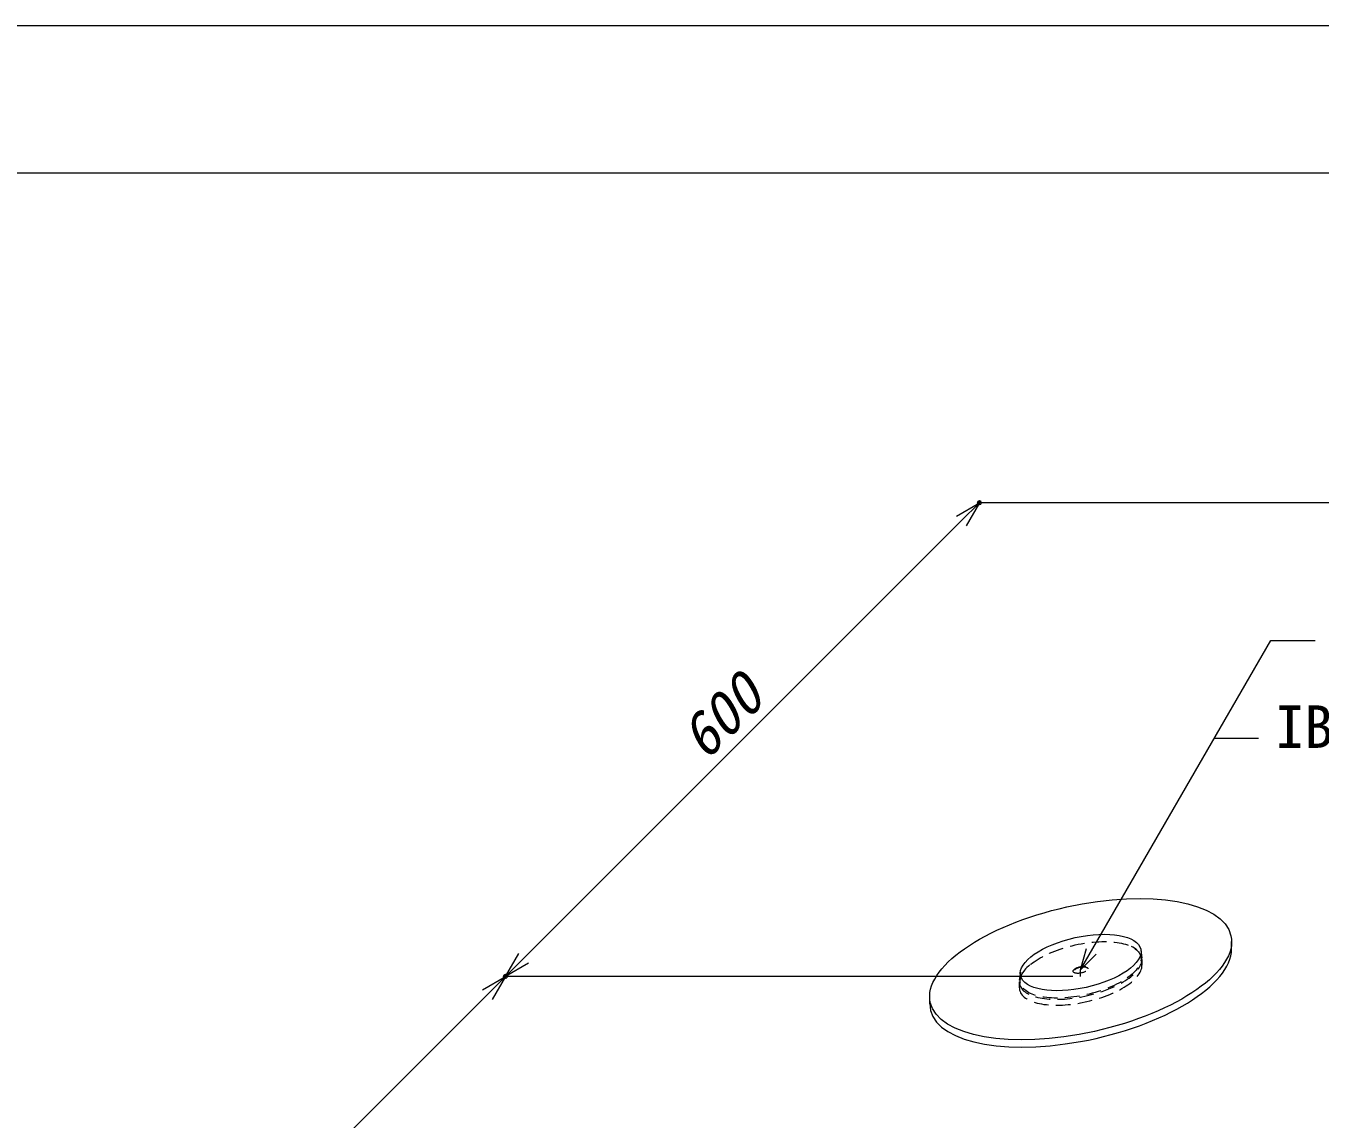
# Model space of a CAD drawing. Units: millimetres, scale not verified. Extents: x -840 to 840, y -594 to 594.
# Drawn here: x -584.3 to -232.9, y 297 to 594 of the extents above; entities that cross this region are included whole.
import ezdxf
from ezdxf.enums import TextEntityAlignment as Align

# ---------------------------------------------------------------- set-up
doc = ezdxf.new("R2010")
doc.units = ezdxf.units.MM
doc.header["$LTSCALE"] = 2
doc.header["$PDMODE"] = 32
doc.header["$PDSIZE"] = 1
doc.linetypes.add('CHAIN1', pattern=[8, 5, -1, 1, -1])
doc.linetypes.add('DASHED2', pattern=[3, 2, -1])
for name, color, linetype, lineweight in [('0-0_輪郭線', 134, 'DASHED2', 9), ('0-1_図面枠', 7, 'Continuous', 9), ('0-2_文字', 5, 'Continuous', 9), ('0-4_0', 7, 'Continuous', 9), ('0-B_寸法線', 7, 'Continuous', 9), ('0-D_中心線', 2, 'CHAIN1', 9), ('1-2_増張りシート', 7, 'Continuous', 9)]:
    doc.layers.add(name, color=color, linetype=linetype, lineweight=lineweight)
doc.layers.add('0-C_Defpoints', color=7, linetype='Continuous')
doc.styles.add('ＭＳ ゴシック', font='')
doc.styles.get('ＭＳ ゴシック').set_extended_font_data('MS Gothic')

# ---------------------------------------------------------------- blocks, each defined once
blk = doc.blocks.new('_Open30')
at = {"layer": '0-4_0'}
blk.add_line((0, 0), (-2, 0), dxfattribs=at)
blk.add_lwpolyline([(-2, 0.5359), (0, 0), (-2, -0.5359)], dxfattribs=at)

msp = doc.modelspace()

# ---------------------------------------------------------------- linework, layer by layer
at = {"layer": '0-0_輪郭線'}
for p, q in [((-281.267, 340.383), (-281.267, 338.783)), ((-314.572, 334.317), (-314.572, 332.717))]:
    msp.add_line(p, q, dxfattribs=at)
at = {"layer": '0-0_輪郭線', "color": 2, "linetype": 'Continuous'}
msp.add_lwpolyline([(800, 554), (-800, 554), (-800, -554), (800, -554)], close=True, dxfattribs=at)
at = {"layer": '0-0_輪郭線'}
for major_axis in [(-16.328, -3.62), (-2.041, -0.452)]:
    msp.add_ellipse((-297.92, 337.55), major_axis=major_axis, ratio=0.414214, dxfattribs=at)
for centre, major_axis, start_param, end_param in [((-297.92, 337.35), (-16.583, -3.676), 5.5951713, 9.9296477), ((-297.92, 335.75), (-16.583, -3.676), 6.1916132, 9.3332058), ((-297.92, 337.35), (-2.041, -0.452), 3.1634857, 6.078148)]:
    msp.add_ellipse(centre, major_axis=major_axis, ratio=0.414214, start_param=start_param, end_param=end_param, dxfattribs=at)
at = {"layer": '0-1_図面枠'}
msp.add_lwpolyline([(840, -594), (840, 594), (-840, 594), (-840, -594)], close=True, dxfattribs=at)
at = {"layer": '0-B_寸法線'}
for p, q in [((-171.348, 464.443), (-325.398, 464.443)), ((-449.142, 340.7), (-330.348, 459.493)), ((-261.603, 400.453), (-249.603, 400.453)), ((-300.041, 335.75), (-454.091, 335.75)), ((-300.041, 335.75), (-454.091, 335.75)), ((-577.835, 212.006), (-459.041, 330.8))]:
    msp.add_line(p, q, dxfattribs=at)
for points in [[(-297.92, 337.55), (-246.276, 427.001), (-234.276, 427.001)], [(-293.677, 341.792), (-297.92, 337.55), (-296.367, 343.345)]]:
    msp.add_lwpolyline(points, dxfattribs=at)
at = {"layer": '0-C_Defpoints'}
for p in [(-325.398, 464.443), (-454.091, 335.75)]:
    msp.add_point(p, dxfattribs=at)
at = {"layer": '0-D_中心線'}
msp.add_line((-297.92, 335.75), (-297.92, 337.55), dxfattribs=at)
at = {"layer": '1-2_増張りシート'}
for p, q in [((-256.929, 343.215), (-256.929, 345.215)), ((-256.929, 343.215), (-256.929, 345.215)), ((-338.911, 328.284), (-338.911, 330.284)), ((-338.911, 328.284), (-338.911, 330.284))]:
    msp.add_line(p, q, dxfattribs=at)
at = {"layer": '1-2_増張りシート', "color": 134}
for p, q in [((-281.549, 342.922), (-281.267, 340.783)), ((-314.291, 336.959), (-314.572, 334.717))]:
    msp.add_line(p, q, dxfattribs=at)
at = {"layer": '1-2_増張りシート'}
msp.add_ellipse((-297.92, 337.75), major_axis=(-40.819, -9.049), ratio=0.414214, dxfattribs=at)
at = {"layer": '1-2_増張りシート', "color": 134}
msp.add_ellipse((-297.92, 339.55), major_axis=(-16.328, -3.62), ratio=0.414214, dxfattribs=at)
at = {"layer": '1-2_増張りシート'}
msp.add_ellipse((-297.92, 335.75), major_axis=(-40.819, -9.049), ratio=0.414214, start_param=6.1916132, end_param=9.3332058, dxfattribs=at)

# ---------------------------------------------------------------- block references
at = {"layer": '0-B_寸法線', "xscale": 3.5, "yscale": 3.5}
for p, rotation in [((-325.398, 464.443), 45), ((-454.091, 335.75), 225), ((-454.091, 335.75), 45)]:
    msp.add_blockref('_Open30', p, dxfattribs=dict(at, rotation=rotation))

# ---------------------------------------------------------------- texts
at = {"layer": '0-2_文字', "color": 7, "style": 'ＭＳ ゴシック'}
msp.add_text('IBディスク鋼板', height=11.54, dxfattribs=at).set_placement((-245.062, 394.394), align=Align.BOTTOM_LEFT)
at = {"layer": '0-B_寸法線', "style": 'ＭＳ ゴシック', "oblique": 15}
msp.add_text('600', height=11.54, rotation=45, dxfattribs=at).set_placement((-397.292, 391.53), align=Align.BOTTOM_LEFT)

doc.saveas('drawing.dxf')
